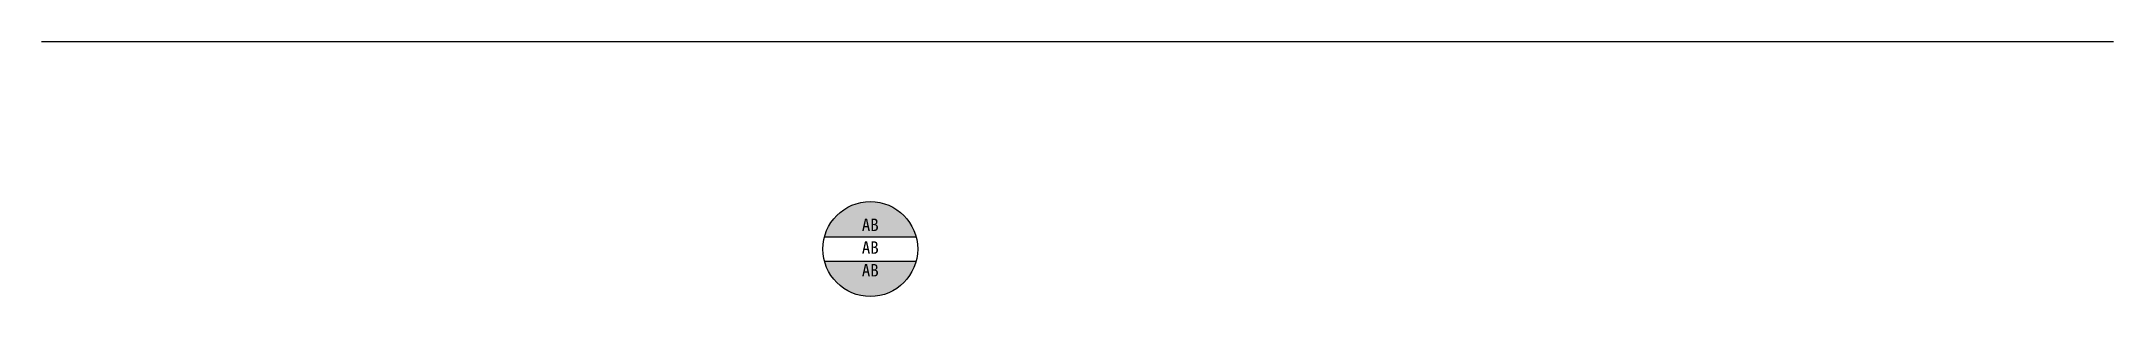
# Model space of a CAD drawing. Units: millimetres at full size, sheet at 1:100. Extents: x -15551 to 15061, y -7251 to -3490.
import ezdxf
from ezdxf.enums import TextEntityAlignment as Align

# ---------------------------------------------------------------- set-up
doc = ezdxf.new("R2010")
doc.units = ezdxf.units.MM
doc.header["$LTSCALE"] = 100
doc.layers.add('0-0', color=7, linetype='Continuous')
doc.styles.add('ＭＳ ゴシック', font='')
doc.styles.get('ＭＳ ゴシック').set_extended_font_data('MS Gothic')

msp = doc.modelspace()

# ---------------------------------------------------------------- hatches: boundary and pattern name
at = {"layer": '0-0'}
for points in [[(-2629.7, -6371, 0.76871), (-3982.6, -6371)], [(-3982.6, -6731, 0.76871), (-2629.7, -6731)]]:
    msp.add_hatch(color=254, dxfattribs=at).paths.add_polyline_path(points)

# ---------------------------------------------------------------- linework, layer by layer
for p, q in [((-15551, -3489.8), (15061.2, -3489.8)), ((-3982.6, -6371), (-2629.7, -6371)), ((-3982.6, -6731), (-2629.7, -6731))]:
    msp.add_line(p, q, dxfattribs=at)
msp.add_circle((-3306.1, -6551), 700, dxfattribs=at)

# ---------------------------------------------------------------- texts
at = {"layer": '0-0', "color": 4, "style": 'ＭＳ ゴシック'}
for p in [(-3431.1, -6341), (-3431.1, -6676), (-3431.1, -7011)]:
    msp.add_text('AB', height=183.3, dxfattribs=at).set_placement(p, align=Align.BOTTOM_LEFT)

doc.saveas('drawing.dxf')
